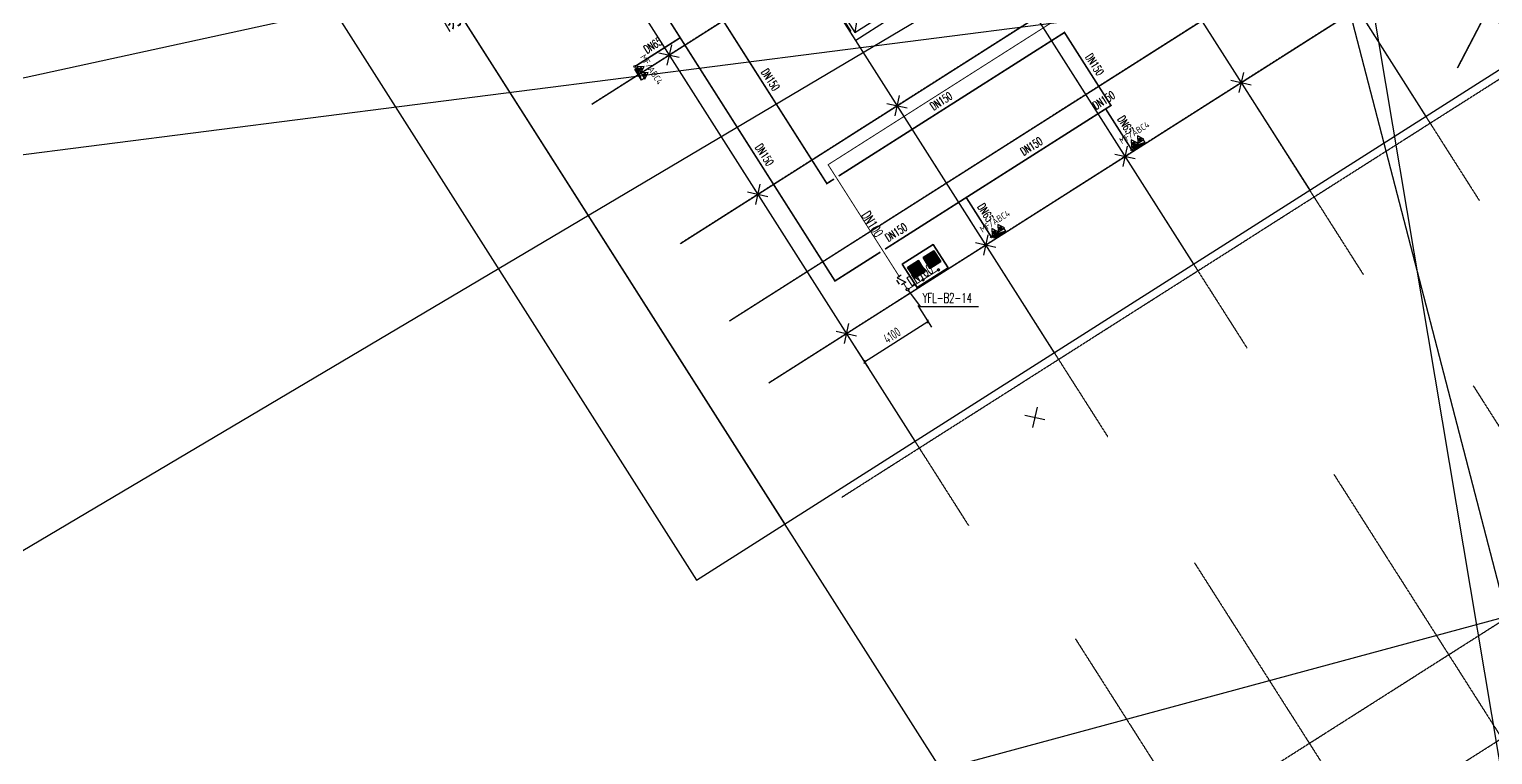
# Model space of a CAD drawing. Extents: x -1466470 to 922624, y -511729 to 590125.
# Drawn here: x -360780 to -281017, y 154421 to 193979 of the extents above; entities that cross this region are included whole.
import ezdxf
from ezdxf.xclip import XClip

# ---------------------------------------------------------------- set-up
doc = ezdxf.new("R2010")
doc.units = 0
doc.header["$LTSCALE"] = 10
doc.header["$MEASUREMENT"] = 0
doc.header["$XCLIPFRAME"] = 2
for name, pattern in [('X-104 B2平面$0$ACAD_ISO04W100', [30, 24, -3, 0, -3]), ('X-104 B2平面$0$DOTE', [2.42, 2, -0.2, 0.02, -0.2]), ('X-104 B2平面$1$DASH', [0.35, 0.25, -0.1])]:
    doc.linetypes.add(name, pattern=pattern)
for name, color, linetype, plot in [('104-13 B2核心筒$0$04-不打印_辅助线', 165, 'Continuous', False), ('X-104 B2平面$0$04-不打印_防火分区', 30, 'Continuous', False), ('X-104 B2平面$0$04-不打印_面积', 5, 'Continuous', False), ('X-104 B2平面$1$DIM_MODI', 6, 'Continuous', False)]:
    doc.layers.add(name, color=color, linetype=linetype, plot=plot)
for name, color, linetype in [('104-13 B2核心筒$0$A-E_电梯', 171, 'Continuous'), ('DIM_压力废', 3, 'Continuous'), ('EQUIP_消火栓', 7, 'Continuous'), ('EQUIP_消防', 7, 'Continuous'), ('PIPE-压力废', 31, 'TG_YF'), ('PIPE-消防', 1, 'Continuous'), ('TEXT_压力废', 7, 'Continuous'), ('TEXT_消防', 7, 'Continuous'), ('TWT_DIM', 3, 'Continuous'), ('VALVE_压力废', 7, 'Continuous'), ('VPIPE-压力废', 31, 'Continuous'), ('VPIPE-消防', 1, 'Continuous'), ('X-104 B2平面$0$A-SUR_看线', 231, 'Continuous'), ('X-104 B2平面$0$A_AXIS-轴线', 9, 'X-104 B2平面$0$DOTE'), ('X-104 B2平面$0$M-用地 红线', 20, 'X-104 B2平面$0$ACAD_ISO04W100'), ('X-104 B2平面$0$VPIPE-消防', 1, 'Continuous'), ('X-104 B2平面$0$集水坑&', 6, 'Continuous'), ('X-104 B2平面$1$集水坑&', 7, 'Continuous')]:
    doc.layers.add(name, color=color, linetype=linetype)
doc.layers.get('X-104 B2平面$0$A-SUR_看线').off()
doc.styles.add('_TCH_DIM_T3', font='ROS1', dxfattribs={"width": 0.8, "bigfont": 'JD'})
doc.styles.add('_TWT_PIPEDN', font='SIMPLEX', dxfattribs={"width": 0.8, "height": 3.5, "bigfont": 'HZTXT'})
doc.styles.add('_TWT_SERIAL', font='COMPLEX', dxfattribs={"width": 0.8, "height": 3.5, "bigfont": 'HZTXT'})
doc.styles.get("Standard").update_dxf_attribs({"font": 'gbenor.shx', "bigfont": 'gbcbig.shx'})
doc.styles.add('TG_LINETYPE', font='romans2.shx', dxfattribs={"width": 0.8, "height": 3, "bigfont": 'hzdf2.shx'})
doc.styles.add('X-104 B2平面$0$Arial', font='arial.ttf', dxfattribs={"width": 0.75, "height": 2.5})
doc.linetypes.add('TG_XH', pattern='A,5,-0.6,["XH",TG_LINETYPE,S=0.1,R=0,X=-0.52,Y=-0.15],0', length=5.6)
doc.linetypes.add('TG_YF', pattern='A,2,-0.6,["YF",TG_LINETYPE,S=0.1,R=0,X=-0.52,Y=-0.15],0', length=2.6)
doc.dimstyles.new('_TWT_ARCH&&150', dxfattribs={"dimtxt": 525, "dimasz": 150, "dimexe": 375, "dimexo": 450, "dimgap": 150, "dimtad": 1, "dimdec": 0, "dimzin": 0, "dimdsep": 46, "dimtxsty": '_TCH_DIM_T3', "dimblk": 'ARCHTICK', "dimcen": 0.09, "dimclrt": 7, "dimazin": 2, "dimtfac": 1, "dimtdec": 0, "dimtix": 1, "dimtmove": 2, "dimatfit": 3, "dimfxl": 1, "dimtolj": 1, "dimtzin": 0, "dimarcsym": 0})
pattern_1 = [(180, (350, -250), (-7e-15, -79.375), [])]

# ---------------------------------------------------------------- blocks, each defined once
blk = doc.blocks.new('104 轴线')
for p, q in [((-273455, 172905), (-228319, 101944)), ((-279783, 168880), (-234647, 97919)), ((-287377, 164050), (-242241, 93088)), ((-223174, 113207), (-198357, 160880)), ((-294971, 159219), (-249835, 88258)), ((-262856, 99412), (-214266, 130319)), ((-214380, 130100), (-223174, 113207)), ((-270370, 111225), (-244634, 127595)), ((-260709, 96037), (-222317, 120457)), ((-265539, 103631), (-239804, 120001)), ((-230792, 119807), (-221990, 105969)), ((-256737, 89793), (-218420, 114166)), ((-241970, 69558), (-199106, 96822)), ((-222323, 95871), (-146948, -22631)), ((-239072, 65001), (-196208, 92266)), ((-229915, 91038), (-154540, -27464)), ((-237508, 86207), (-162134, -32294)), ((-244006, 82074), (-168631, -36427))]:
    blk.add_line(p, q)
at = {"layer": 'Defpoints'}
blk.add_lwpolyline([(13135, -2670), (19996, 9914), (18926, 200140), (-165691, 199501, 0.064843), (-234306, 190322, 0.064894), (-298282, 163874), (-300993, 152958), (-177498, -41043), (-162540, -55229), (-143745, -84755), (-123037, -89354), (13135, -2670)], format="xyb", close=True, dxfattribs=at)
blk = doc.blocks.new('104-13 B2核心筒$0$2400x2100')
for p, q in [((400, 200), (2000, 1600)), ((400, 1600), (2000, 200)), ((650, 1910), (650, 1760)), ((1750, 1910), (650, 1910)), ((650, 1760), (1750, 1760)), ((1750, 1760), (1750, 1910))]:
    blk.add_line(p, q)
at = {"color": 0}
for p, q in [((600, 58), (600, 34)), ((1160, 58), (600, 58)), ((1160, 34), (600, 34)), ((1160, 58), (1160, 34)), ((1800, 58), (1240, 58)), ((1240, 58), (1240, 34)), ((1800, 34), (1240, 34)), ((1800, 58), (1800, 34))]:
    blk.add_line(p, q, dxfattribs=at)
blk.add_lwpolyline([(400, 1600), (400, 200), (2000, 200), (2000, 1600), (400, 1600)], close=True)
at = {"layer": '104-13 B2核心筒$0$04-不打印_辅助线'}
blk.add_lwpolyline([(0, 0), (0, 2100), (2400, 2100), (2400, 0), (0, 0)], close=True, dxfattribs=at)
blk = doc.blocks.new('104-13 B2核心筒')
at = {"layer": '104-13 B2核心筒$0$04-不打印_辅助线'}
for p, q in [((66300, 25100), (67100, 25900)), ((66300, 25900), (67100, 25100)), ((66300, 17600), (67100, 18400)), ((66300, 18400), (67100, 17600)), ((57300, 8600), (58100, 9400)), ((57300, 9400), (58100, 8600)), ((66300, 8600), (67100, 9400)), ((66300, 9400), (67100, 8600)), ((75667, 5817), (76467, 6617)), ((75667, 6617), (76467, 5817)), ((48300, -400), (49100, 400)), ((48300, 400), (49100, -400)), ((57300, -400), (58100, 400)), ((57300, 400), (58100, -400)), ((66300, -400), (67100, 400)), ((66300, 400), (67100, -400))]:
    blk.add_line(p, q, dxfattribs=at)
ref = blk.add_blockref('104 轴线', (287656, 163437), dxfattribs=dict(at, rotation=57.54087654753766))
XClip(ref).set_block_clipping_path([(-309787.1235870313, 156236.3262284864), (-264650.8410785095, 85274.8859858383), (-219747.6862062201, 113836.3339625026), (-264883.9687147418, 184797.7742051506)])
at = {"layer": '104-13 B2核心筒$0$A-E_电梯'}
blk.add_blockref('104-13 B2核心筒$0$2400x2100', (51100, 9000), dxfattribs=at)
blk = doc.blocks.new('X-104 B2平面$1$12ddddddj')
at = {"layer": 'X-104 B2平面$1$集水坑&', "linetype": 'Continuous'}
h = blk.add_hatch(dxfattribs=at)
h.set_pattern_fill('ANSI31', color=256, scale=50, angle=135)
h.set_pattern_definition(pattern_1)
h.paths.add_polyline_path([(3014056, 294593), (3014756, 294593), (3014756, 293893), (3014056, 293893)])
h.paths.add_polyline_path([(3014056, 293593), (3014756, 293593), (3014756, 292893), (3014056, 292893)])
for points in [[(3015056, 294743), (3013556, 294743), (3013556, 292743), (3015056, 292743)], [(3014056, 294593), (3014756, 294593), (3014756, 293893), (3014056, 293893)], [(3014056, 293593), (3014756, 293593), (3014756, 292893), (3014056, 292893)]]:
    blk.add_lwpolyline(points, close=True, dxfattribs=at)
for centre in [(3013736, 294243), (3013736, 293243)]:
    blk.add_circle(centre, 50, dxfattribs=at)
blk = doc.blocks.new('X-104 B2平面$0$A$C026855F6')
at = {"layer": 'X-104 B2平面$0$VPIPE-消防', "linetype": 'Continuous'}
for centre in [(-286940, -86862), (-259854, -91415), (-267512, -96159)]:
    blk.add_circle(centre, 50, dxfattribs=at)
blk = doc.blocks.new('X-104 B2平面')
at = {"layer": 'X-104 B2平面$0$04-不打印_面积', "color": 250}
for points in [[(-16810, -114737), (-112046, 252077)], [(-105673, 249748), (-56424, -43588)], [(-73405, 229512), (-180122, 166222), (-220487, 166222)]]:
    blk.add_lwpolyline(points, dxfattribs=at)
at = {"layer": 'X-104 B2平面$0$M-用地 红线', "ltscale": 0.05}
blk.add_line((-170720, 237648), (-47225, 43647), dxfattribs=at)
blk.add_lwpolyline([(143408, 82020), (150269, 94604), (149199, 284830), (-35418, 284191, 0.064843), (-104033, 275012, 0.064894), (-168009, 248564), (-170720, 237648), (-47225, 43647), (-32267, 29461), (-13472, -65), (7236, -4664), (143408, 82020)], format="xyb", close=True, dxfattribs=at)
blk.add_lwpolyline([(143408, 82020), (150269, 94604), (149199, 284830), (-35418, 284191, 0.064843), (-104033, 275012, 0.064894), (-168009, 248564), (-170720, 237648), (-47225, 43647), (-32267, 29461), (-13472, -65), (7236, -4664), (143408, 82020)], format="xyb", close=True, dxfattribs=at)
at = {"layer": 'X-104 B2平面$1$DIM_MODI'}
blk.add_line((-217626, 187186), (-43166, 209580), dxfattribs=at)
for points in [[(-33745, 227288), (-220712, 186513), (-292305, 186513)], [(-23096, 186131), (-227672, 130784), (-256383, 130784)]]:
    blk.add_lwpolyline(points, dxfattribs=at)
at = {"rotation": 302.4591234524622}
blk.add_blockref('104-13 B2核心筒', (-162014, 239690), dxfattribs=at)
at = {"layer": 'X-104 B2平面$0$A-SUR_看线'}
blk.add_blockref('X-104 B2平面$0$A$C026855F6', (149199, 284830), dxfattribs=at)
at = {"layer": 'X-104 B2平面$0$A_AXIS-轴线', "rotation": 7.045863037328646e-07}
blk.add_blockref('104 轴线', (130274, 84690), dxfattribs=at)
at = {"layer": 'X-104 B2平面$1$集水坑&', "linetype": 'Continuous', "rotation": 122.4591234524703}
blk.add_blockref('X-104 B2平面$1$12ddddddj', (1743703, -2198653), dxfattribs=at)
at = {"layer": 'X-104 B2平面$0$04-不打印_防火分区', "linetype": 'X-104 B2平面$1$DASH', "style": 'X-104 B2平面$0$Arial', "width": 0.75}
blk.add_text('防火分区二', height=1000, rotation=30.36898, dxfattribs=at).set_placement((-147979, 199906))
blk = doc.blocks.new('$TWTSYS$00000546')
h = blk.add_hatch()
h.set_pattern_fill('ANSI31', color=256, scale=200, style=0)
h.set_pattern_definition([(45, (-38543.802, -6670.83), (-17.67767, 17.67767), [])])
h.paths.add_polyline_path([(-65, 174), (65, 174), (65, 44), (-65, 44)])
for points in [[(0, 344), (-198, 0), (198, 0)], [(-65, 174), (65, 174), (65, 44), (-65, 44)]]:
    blk.add_lwpolyline(points, close=True)
blk = doc.blocks.new('X-104 B2平面$0$12ddddddj')
at = {"layer": 'X-104 B2平面$0$集水坑&', "linetype": 'Continuous'}
h = blk.add_hatch(dxfattribs=at)
h.set_pattern_fill('ANSI31', color=256, scale=50, angle=135)
h.set_pattern_definition(pattern_1)
h.paths.add_polyline_path([(3014056, 294593), (3014756, 294593), (3014756, 293893), (3014056, 293893)])
h.paths.add_polyline_path([(3014056, 293593), (3014756, 293593), (3014756, 292893), (3014056, 292893)])
for points in [[(3015056, 294743), (3013556, 294743), (3013556, 292743), (3015056, 292743)], [(3014056, 294593), (3014756, 294593), (3014756, 293893), (3014056, 293893)], [(3014056, 293593), (3014756, 293593), (3014756, 292893), (3014056, 292893)]]:
    blk.add_lwpolyline(points, close=True, dxfattribs=at)
for centre in [(3013736, 294243), (3013736, 293243)]:
    blk.add_circle(centre, 50, dxfattribs=at)
blk = doc.blocks.new('$TwtSys$00000434')
for p, q in [((-0.5, 0.5), (-0.5, -0.5)), ((-0.5, -0.5), (0.5, 0.5)), ((0.5, 0.5), (-0.5, 0.5)), ((0.5, -0.5), (0.5, 0.5)), ((-0.5, -0.5), (0.5, -0.5))]:
    blk.add_line(p, q)
blk.add_solid([(0.5, -0.5), (0.5, 0.5), (-0.5, -0.5)])
blk = doc.blocks.new('_ArchTick')
at = {"color": 0, "linetype": 'ByBlock', "const_width": 0.4}
blk.add_lwpolyline([(-0.5, -0.5), (0.5, 0.5)], dxfattribs=at)
blk = doc.blocks.new('*D99')
at = {"layer": 'Defpoints', "color": 0, "transparency": 16777216}
for p in [(-312599, 179296), (-311804, 178045), (-316059, 177095)]:
    blk.add_point(p, dxfattribs=at)
at = {"layer": 'TWT_DIM', "color": 0, "lineweight": -2, "transparency": 16777216}
for p, q in [((-312358, 178916), (-311603, 177729)), ((-315263, 175845), (-311804, 178045)), ((-315817, 176715), (-315062, 175528))]:
    blk.add_line(p, q, dxfattribs=at)
at = {"layer": 'TWT_DIM', "color": 0, "lineweight": -2, "transparency": 16777216, "xscale": 150, "yscale": 150, "zscale": 150}
for p, rotation in [((-311804, 178045), 32.45912345241234), ((-315263, 175845), 212.4591234524123)]:
    blk.add_blockref('_ArchTick', p, dxfattribs=dict(at, rotation=rotation))
at = {"layer": 'TWT_DIM', "color": 7, "transparency": 16777216, "insert": (-313755, 177293), "char_height": 525, "attachment_point": 5, "rotation": 32.45912, "style": '_TCH_DIM_T3'}
blk.add_mtext('\\A1;4100', dxfattribs=at)
blk = doc.blocks.new('$VALVE$00000315')
blk.add_line((-75, 125), (75, 125))
blk.add_lwpolyline([(-125, -75), (-125, 75), (125, -75), (125, 75)])
for p in [(-125, 0), (125, 0)]:
    blk.add_point(p)
blk.add_solid([(0, 125), (0, 150), (75, 125)])

msp = doc.modelspace()

# ---------------------------------------------------------------- hatches: boundary and pattern name
at = {"layer": 'PIPE-压力废', "linetype": 'TG_YF'}
for points in [[(-317241.8, 186594.2), (-317255.9, 186616.3), (-317278, 186602.2)], [(-317241.8, 186594.2), (-317263.9, 186580.1), (-317278, 186602.2)]]:
    msp.add_hatch(color=256, dxfattribs=at).paths.add_polyline_path(points)
at = {"layer": 'PIPE-消防', "linetype": 'TG_XH'}
for points in [[(-304357.5, 193804.1), (-304381.7, 193842), (-304343.7, 193866.2)], [(-304357.5, 193804.1), (-304319.6, 193828.2), (-304343.7, 193866.2)], [(-301824.3, 189822.3), (-301786.3, 189846.5), (-301762.1, 189808.5)], [(-301824.3, 189822.3), (-301800.1, 189784.4), (-301762.1, 189808.5)], [(-317309.1, 185566), (-317347.1, 185541.8), (-317323, 185503.8)], [(-317309.1, 185566), (-317285, 185528), (-317323, 185503.8)], [(-316866, 180254.8), (-316904, 180230.6), (-316879.8, 180192.6)], [(-316866, 180254.8), (-316841.9, 180216.8), (-316879.8, 180192.6)]]:
    msp.add_hatch(color=256, dxfattribs=at).paths.add_polyline_path(points)

# ---------------------------------------------------------------- linework, layer by layer
at = {"layer": 'DIM_压力废', "color": 4}
for p, q in [((-312910.6, 179784.9), (-312223.5, 178859.2)), ((-312223.5, 178859.2), (-309035.5, 178859.2))]:
    msp.add_line(p, q, dxfattribs=at)
at = {"layer": 'PIPE-压力废', "linetype": 'TG_YF', "ltscale": 1.5, "const_width": 52.5}
for points in [[(-317241.8, 186594.2), (-303657, 195235)], [(-317241.8, 186594.2), (-313366, 180500.8)], [(-312847.3, 179825.1), (-311223.1, 180858.3)], [(-313124.5, 180121.1), (-312950.9, 179848.2)]]:
    msp.add_lwpolyline(points, dxfattribs=at)
at = {"layer": 'PIPE-消防', "linetype": 'TG_XH', "ltscale": 1.5, "const_width": 90}
for points in [[(-330802, 202164.3), (-325302.5, 193518.3)], [(-324204.3, 196406.3), (-317309.1, 185566)], [(-316669, 185973.1), (-304357.5, 193804.1)], [(-304357.5, 193804.1), (-301824.3, 189822.3)], [(-327771, 191948.2), (-325302.5, 193518.3)], [(-325302.5, 193518.3), (-316866, 180254.8)], [(-302112.6, 189638.9), (-301824.3, 189822.3)], [(-309712.7, 184804.8), (-302112.6, 189638.9)], [(-302112.6, 189638.9), (-300685.3, 187395.4)], [(-317309.1, 185566), (-316922.1, 185812.1)], [(-314136.2, 181991.1), (-309712.7, 184804.8)], [(-309712.7, 184804.8), (-308343, 182651.4)], [(-316866, 180254.8), (-314389.3, 181830.1)]]:
    msp.add_lwpolyline(points, dxfattribs=at)
at = {"layer": 'VPIPE-压力废', "linetype": 'Continuous'}
msp.add_circle((-312910.6, 179784.9), 75, dxfattribs=at)
at = {"layer": 'VPIPE-消防', "linetype": 'Continuous'}
for centre in [(-327771, 191948.2), (-300685.3, 187395.4), (-308343, 182651.4)]:
    msp.add_circle(centre, 50, dxfattribs=at)

# ---------------------------------------------------------------- block references
msp.add_blockref('X-104 B2平面', (-190030.1, -6020))
at = {"layer": 'EQUIP_消火栓', "xscale": 700, "yscale": -180, "zscale": 700}
for p, rotation in [((-327518.8, 191553.2), 122.4591234524641), ((-300316.6, 187688.9), 212.4591234524613), ((-307916.9, 182854.6), 212.4591234524613)]:
    msp.add_blockref('$TwtSys$00000434', p, dxfattribs=dict(at, rotation=rotation))
at = {"layer": 'EQUIP_消防'}
for p, rotation in [((-327549.4, 191768.9), 302.459123452464), ((-327336.4, 191434.1), 302.459123452464), ((-300197.5, 187871.3), 32.45912345246135), ((-300532.3, 187658.4), 32.45912345246135), ((-308132.6, 182824.1), 32.45912345246135), ((-307797.8, 183037), 32.45912345246135)]:
    msp.add_blockref('$TWTSYS$00000546', p, dxfattribs=dict(at, rotation=rotation))
at = {"layer": 'VALVE_压力废', "xscale": 1.8, "yscale": -1.8, "zscale": 1.8, "rotation": 302.4591241570486}
msp.add_blockref('$VALVE$00000315', (-313245.3, 180311), dxfattribs=at)
at = {"layer": 'X-104 B2平面$0$集水坑&', "linetype": 'Continuous', "xscale": -1, "rotation": 302.4591234523556}
msp.add_blockref('X-104 B2平面$0$12ddddddj', (1057967.9, -2519975.2), dxfattribs=at)

# ---------------------------------------------------------------- texts
at = {"layer": 'DIM_压力废', "color": 7, "style": '_TWT_SERIAL', "width": 0.64}
msp.add_text('YFL-B2-14', height=525, dxfattribs=at).set_placement((-312084.5, 179069.2))
at = {"layer": 'TEXT_压力废', "linetype": 'TG_YF', "style": '_TWT_PIPEDN', "width": 0.64}
for rotation, p in [(302.459124, (-315443.9, 183837.4)), (32.459132, (-312714.8, 179953.9))]:
    msp.add_text('DN100', height=525, rotation=rotation, dxfattribs=at).set_placement(p)
at = {"layer": 'TEXT_消防', "linetype": 'TG_XH', "style": '_TWT_PIPEDN', "width": 0.64}
for s, rotation, p in [('DN65', 32.459123, (-327103, 192639.7)), ('DN150', 302.465181, (-303243.4, 192472)), ('DN150', 302.459123, (-320909.1, 191645)), ('DN150', 32.459123, (-311492.2, 189532.6)), ('DN150', 32.459123, (-302627.3, 189578.2)), ('DN65', 302.465181, (-301492.5, 189083.4)), ('DN150', 302.459123, (-321236.7, 187545.4)), ('DN150', 32.459123, (-306571.5, 187069.4)), ('DN65', 302.459123, (-309121.4, 184294.3)), ('DN150', 32.459123, (-313948.2, 182377.4))]:
    msp.add_text(s, height=450, rotation=rotation, dxfattribs=at).set_placement(p)
at = {"layer": 'TEXT_消防'}
for rotation, p in [(302.459123, (-327502, 192462.7)), (32.459123, (-301226.1, 187705.8)), (32.459123, (-308826.4, 182871.5))]:
    msp.add_text('MF/ABC4', height=350, rotation=rotation, dxfattribs=at).set_placement(p)

# ---------------------------------------------------------------- dimensions: what is measured, and where the dimension line sits
at = {"layer": 'TWT_DIM'}
dim = msp.add_aligned_dim(p1=(-316058.8, 177095), p2=(-312599.3, 179295.5), distance=-1482, text='4100', dimstyle='_TWT_ARCH&&150', dxfattribs=at)
dim.commit()
dim.dimension.update_dxf_attribs({"geometry": '*D99', "text_midpoint": (-313755.1, 177292.9)})

doc.saveas('drawing.dxf')
